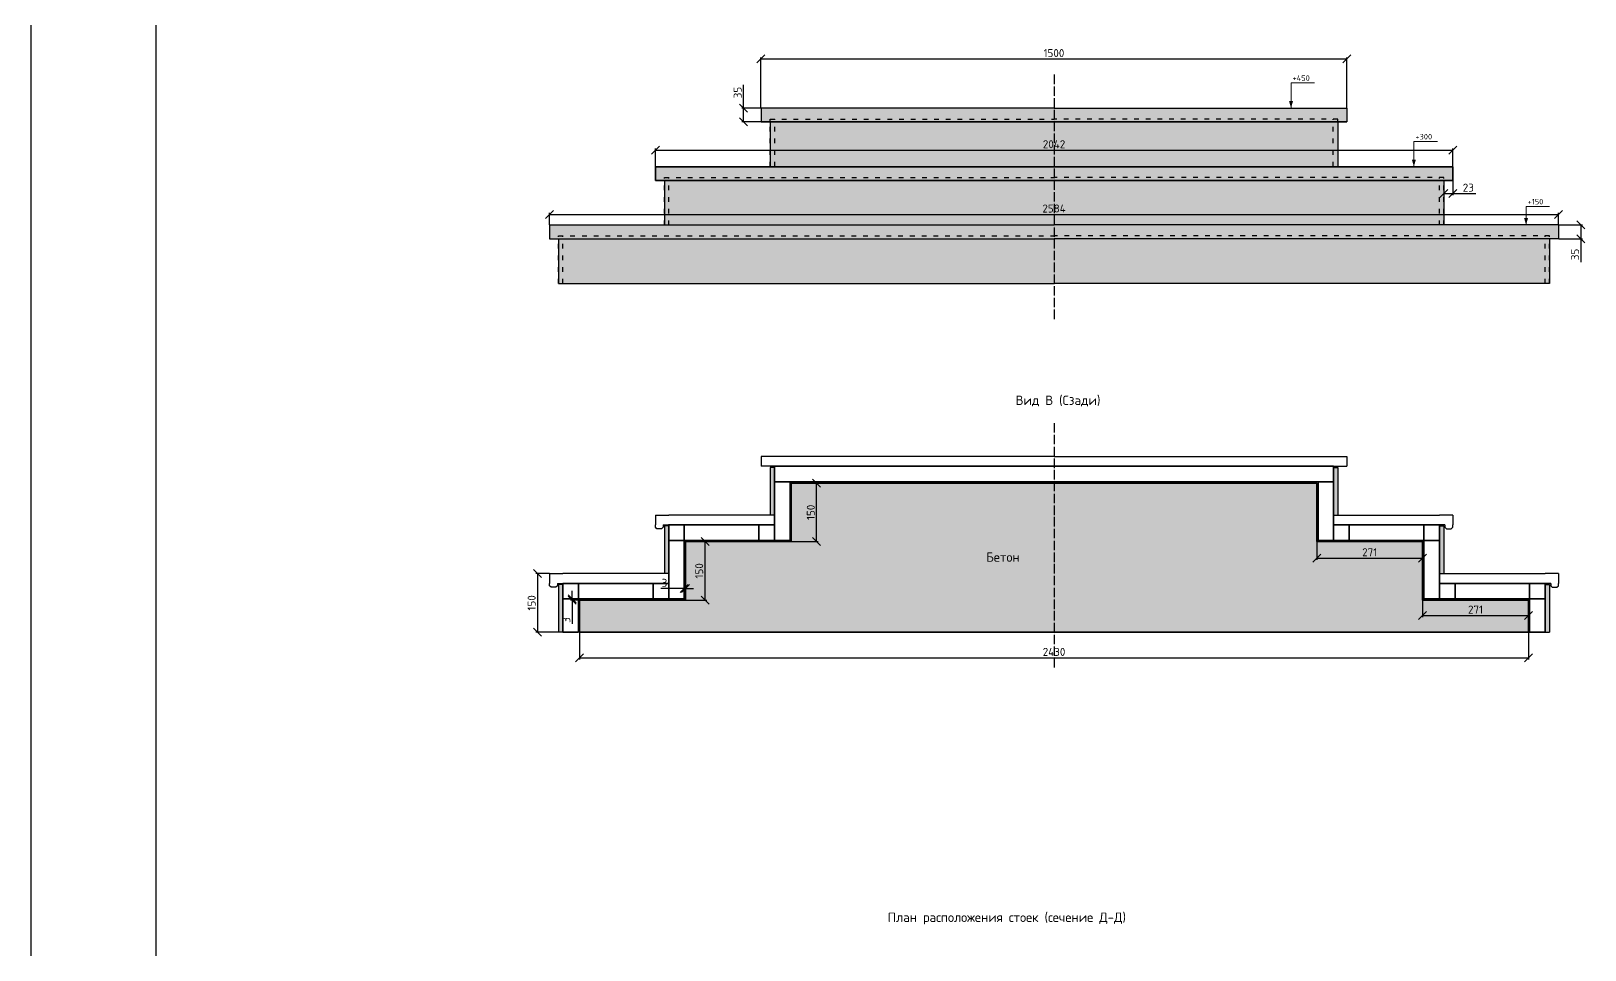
# Model space of a CAD drawing. Header units: millimetres. Extents: x 63961 to 279437, y 165795 to 374915.
# Drawn here: x 156061 to 160040, y 184315 to 186669 of the extents above; entities that cross this region are included whole.
import ezdxf

# ---------------------------------------------------------------- set-up
doc = ezdxf.new("R2010")
doc.units = ezdxf.units.MM
doc.linetypes.add('ACAD_ISO03W100', pattern=[30, 12, -18])
doc.linetypes.add('ACAD_ISO04W100', pattern=[30, 24, -3, 0, -3])
for name, color, linetype, lineweight in [('Бетон', 7, 'Continuous', 35), ('Профиль 40x40', 220, 'Continuous', 35), ('Размеры', 150, 'Continuous', 0), ('Стойки 40x40', 7, 'Continuous', 35), ('Ступень СМ305', 52, 'Continuous', 30)]:
    doc.layers.add(name, color=color, linetype=linetype, lineweight=lineweight)
for name, color, linetype in [('Доска МПК 11х145х3000', 32, 'Continuous'), ('Доска невидимый', 32, 'ACAD_ISO03W100'), ('Заливка ступени', 52, 'Continuous'), ('Оси', 120, 'ACAD_ISO04W100'), ('Рамка', 7, 'Continuous')]:
    doc.layers.add(name, color=color, linetype=linetype)
doc.styles.get("Standard").update_dxf_attribs({"font": 'isocpeur.ttf'})
doc.dimstyles.new('Копия Аннотативный', dxfattribs={"dimscale": 0, "dimtxt": 20.5, "dimasz": 20.5, "dimexe": 4.25, "dimexo": 0.625, "dimgap": 4.625, "dimtad": 1, "dimtxsty": 'Standard', "dimblk": 'OBLIQUE', "dimcen": 20.5, "dimclrd": 256, "dimclrt": 256, "dimadec": 0, "dimazin": 0, "dimtfac": 1, "dimtmove": 0, "dimatfit": 3, "dimfxl": 1, "dimtfillclr": 4, "dimarcsym": 0})

# ---------------------------------------------------------------- blocks, each defined once
blk = doc.blocks.new('_Oblique')
at = {"color": 0, "linetype": 'ByBlock', "lineweight": -2}
blk.add_line((-0.5, -0.5), (0.5, 0.5), dxfattribs=at)
blk = doc.blocks.new('*D1472')
at = {"layer": 'Defpoints', "color": 0, "transparency": 16777216}
for p in [(159678.8, 186286.2), (159701.8, 186286.2), (159701.8, 186252.3)]:
    blk.add_point(p, dxfattribs=at)
at = {"layer": 'Размеры', "color": 0, "lineweight": -2, "transparency": 16777216}
for p, q in [((159678.8, 186285.5), (159678.8, 186248.1)), ((159701.8, 186285.5), (159701.8, 186248.1))]:
    blk.add_line(p, q, dxfattribs=at)
at = {"layer": 'Размеры', "lineweight": -2, "transparency": 16777216}
for p, q in [((159678.8, 186252.3), (159701.8, 186252.3)), ((159701.8, 186252.3), (159761.3, 186252.3))]:
    blk.add_line(p, q, dxfattribs=at)
at = {"layer": 'Размеры', "lineweight": -2, "transparency": 16777216, "xscale": 20.5, "yscale": 20.5, "zscale": 20.5, "rotation": 180}
blk.add_blockref('_Oblique', (159678.8, 186252.3), dxfattribs=at)
at = {"layer": 'Размеры', "lineweight": -2, "transparency": 16777216, "xscale": 20.5, "yscale": 20.5, "zscale": 20.5}
blk.add_blockref('_Oblique', (159701.8, 186252.3), dxfattribs=at)
at = {"layer": 'Размеры', "transparency": 16777216, "insert": (159741.8, 186267.4), "char_height": 20.5, "attachment_point": 5}
blk.add_mtext('23', dxfattribs=at)
blk = doc.blocks.new('*D1473')
at = {"layer": 'Defpoints', "color": 0, "transparency": 16777216}
for p in [(159972.8, 186171.8), (159972.8, 186136.2), (160030.2, 186136.2)]:
    blk.add_point(p, dxfattribs=at)
at = {"layer": 'Размеры', "color": 0, "lineweight": -2, "transparency": 16777216}
for p, q in [((159973.5, 186171.8), (160034.4, 186171.8)), ((159973.5, 186136.2), (160034.4, 186136.2))]:
    blk.add_line(p, q, dxfattribs=at)
at = {"layer": 'Размеры', "lineweight": -2, "transparency": 16777216}
for p, q in [((160030.2, 186171.8), (160030.2, 186136.2)), ((160030.2, 186136.2), (160030.2, 186076.9))]:
    blk.add_line(p, q, dxfattribs=at)
at = {"layer": 'Размеры', "lineweight": -2, "transparency": 16777216, "xscale": 20.5, "yscale": 20.5, "zscale": 20.5}
for p, rotation in [((160030.2, 186171.8), 90), ((160030.2, 186136.2), 270)]:
    blk.add_blockref('_Oblique', p, dxfattribs=dict(at, rotation=rotation))
at = {"layer": 'Размеры', "transparency": 16777216, "insert": (160015.1, 186096.3), "char_height": 20.5, "attachment_point": 5, "rotation": 90}
blk.add_mtext('35', dxfattribs=at)
blk = doc.blocks.new('*D1474')
at = {"layer": 'Defpoints', "color": 0, "transparency": 16777216}
for p in [(157885.6, 186471.2), (157930.8, 186471.2), (157953.8, 186436.2)]:
    blk.add_point(p, dxfattribs=at)
at = {"layer": 'Размеры', "lineweight": -2, "transparency": 16777216}
for p, q in [((157885.6, 186471.2), (157885.6, 186530.4)), ((157885.6, 186436.2), (157885.6, 186471.2))]:
    blk.add_line(p, q, dxfattribs=at)
at = {"layer": 'Размеры', "color": 0, "lineweight": -2, "transparency": 16777216}
for p, q in [((157930.2, 186471.2), (157881.3, 186471.2)), ((157953.2, 186436.2), (157881.3, 186436.2))]:
    blk.add_line(p, q, dxfattribs=at)
at = {"layer": 'Размеры', "lineweight": -2, "transparency": 16777216, "xscale": 20.5, "yscale": 20.5, "zscale": 20.5}
for p, rotation in [((157885.6, 186471.2), 90), ((157885.6, 186436.2), 270)]:
    blk.add_blockref('_Oblique', p, dxfattribs=dict(at, rotation=rotation))
at = {"layer": 'Размеры', "transparency": 16777216, "insert": (157870.5, 186511), "char_height": 20.5, "attachment_point": 5, "rotation": 90}
blk.add_mtext('35', dxfattribs=at)
blk = doc.blocks.new('*D1475')
at = {"layer": 'Defpoints', "color": 0, "transparency": 16777216}
for p in [(159430.8, 186597), (157930.2, 186471.2), (159430.8, 186471.2)]:
    blk.add_point(p, dxfattribs=at)
at = {"layer": 'Размеры', "color": 0, "lineweight": -2, "transparency": 16777216}
for p, q in [((157930.2, 186471.8), (157930.2, 186601.2)), ((159430.8, 186471.8), (159430.8, 186601.2))]:
    blk.add_line(p, q, dxfattribs=at)
at = {"layer": 'Размеры', "lineweight": -2, "transparency": 16777216}
blk.add_line((157930.2, 186597), (159430.8, 186597), dxfattribs=at)
at = {"layer": 'Размеры', "lineweight": -2, "transparency": 16777216, "xscale": 20.5, "yscale": 20.5, "zscale": 20.5, "rotation": 180}
blk.add_blockref('_Oblique', (157930.2, 186597), dxfattribs=at)
at = {"layer": 'Размеры', "lineweight": -2, "transparency": 16777216, "xscale": 20.5, "yscale": 20.5, "zscale": 20.5}
blk.add_blockref('_Oblique', (159430.8, 186597), dxfattribs=at)
at = {"layer": 'Размеры', "transparency": 16777216, "insert": (158680.5, 186612.1), "char_height": 20.5, "attachment_point": 5}
blk.add_mtext('1500', dxfattribs=at)
blk = doc.blocks.new('*D1476')
at = {"layer": 'Defpoints', "color": 0, "transparency": 16777216}
for p in [(159701.8, 186363.5), (157659.8, 186321.2), (159701.8, 186321.2)]:
    blk.add_point(p, dxfattribs=at)
at = {"layer": 'Размеры', "color": 0, "lineweight": -2, "transparency": 16777216}
for p, q in [((157659.8, 186321.8), (157659.8, 186367.8)), ((159701.8, 186321.8), (159701.8, 186367.8))]:
    blk.add_line(p, q, dxfattribs=at)
at = {"layer": 'Размеры', "lineweight": -2, "transparency": 16777216}
blk.add_line((157659.8, 186363.5), (159701.8, 186363.5), dxfattribs=at)
at = {"layer": 'Размеры', "lineweight": -2, "transparency": 16777216, "xscale": 20.5, "yscale": 20.5, "zscale": 20.5, "rotation": 180}
blk.add_blockref('_Oblique', (157659.8, 186363.5), dxfattribs=at)
at = {"layer": 'Размеры', "lineweight": -2, "transparency": 16777216, "xscale": 20.5, "yscale": 20.5, "zscale": 20.5}
blk.add_blockref('_Oblique', (159701.8, 186363.5), dxfattribs=at)
at = {"layer": 'Размеры', "transparency": 16777216, "insert": (158680.8, 186378.6), "char_height": 20.5, "attachment_point": 5}
blk.add_mtext('2042', dxfattribs=at)
blk = doc.blocks.new('*D1477')
at = {"layer": 'Defpoints', "color": 0, "transparency": 16777216}
for p in [(157388.8, 186171.8), (159972.8, 186198.9), (159972.8, 186171.8)]:
    blk.add_point(p, dxfattribs=at)
at = {"layer": 'Размеры', "color": 0, "lineweight": -2, "transparency": 16777216}
for p, q in [((157388.8, 186172.5), (157388.8, 186203.2)), ((159972.8, 186172.5), (159972.8, 186203.2))]:
    blk.add_line(p, q, dxfattribs=at)
at = {"layer": 'Размеры', "lineweight": -2, "transparency": 16777216}
blk.add_line((157388.8, 186198.9), (159972.8, 186198.9), dxfattribs=at)
at = {"layer": 'Размеры', "lineweight": -2, "transparency": 16777216, "xscale": 20.5, "yscale": 20.5, "zscale": 20.5, "rotation": 180}
blk.add_blockref('_Oblique', (157388.8, 186198.9), dxfattribs=at)
at = {"layer": 'Размеры', "lineweight": -2, "transparency": 16777216, "xscale": 20.5, "yscale": 20.5, "zscale": 20.5}
blk.add_blockref('_Oblique', (159972.8, 186198.9), dxfattribs=at)
at = {"layer": 'Размеры', "transparency": 16777216, "insert": (158680.8, 186214), "char_height": 20.5, "attachment_point": 5}
blk.add_mtext('2584', dxfattribs=at)
blk = doc.blocks.new('Носик')
at = {"layer": 'Ступень СМ305'}
for p, q in [((141436.5, 185428.8), (141402.5, 185428.8)), ((141436.5, 185428.8), (141436.5, 185403.8)), ((141416.5, 185403.8), (141402.5, 185403.8)), ((141416.5, 185403.8), (141402.5, 185403.8)), ((141416.5, 185403.8), (141416.5, 185397.8)), ((141416.5, 185397.8), (141420.5, 185393.8)), ((141420.5, 185393.8), (141432.5, 185393.8)), ((141432.5, 185393.8), (141436.5, 185397.8)), ((141436.5, 185397.8), (141436.5, 185403.8))]:
    blk.add_line(p, q, dxfattribs=at)
blk = doc.blocks.new('*D1548')
at = {"layer": 'Defpoints', "color": 0, "transparency": 16777216}
for p in [(157446.4, 185210.8), (157462.8, 185213.8), (157465.8, 185210.8)]:
    blk.add_point(p, dxfattribs=at)
at = {"layer": 'Размеры', "color": 0, "lineweight": -2, "transparency": 16777216}
for p, q in [((157462.2, 185213.8), (157442.2, 185213.8)), ((157465.2, 185210.8), (157442.2, 185210.8))]:
    blk.add_line(p, q, dxfattribs=at)
at = {"layer": 'Размеры', "lineweight": -2, "transparency": 16777216}
for p, q in [((157446.4, 185213.8), (157446.4, 185234.3)), ((157446.4, 185213.8), (157446.4, 185210.8)), ((157446.4, 185210.8), (157446.4, 185150.3))]:
    blk.add_line(p, q, dxfattribs=at)
at = {"layer": 'Размеры', "lineweight": -2, "transparency": 16777216, "xscale": 20.5, "yscale": 20.5, "zscale": 20.5}
for p, rotation in [((157446.4, 185213.8), 270), ((157446.4, 185210.8), 90)]:
    blk.add_blockref('_Oblique', p, dxfattribs=dict(at, rotation=rotation))
at = {"layer": 'Размеры', "transparency": 16777216, "insert": (157431.6, 185160), "char_height": 20.5, "attachment_point": 5, "rotation": 90}
blk.add_mtext('3', dxfattribs=at)
blk = doc.blocks.new('*D1549')
at = {"layer": 'Defpoints', "color": 0, "transparency": 16777216}
for p in [(157733.8, 185240.2), (157733.8, 185213.8), (157736.8, 185210.8)]:
    blk.add_point(p, dxfattribs=at)
at = {"layer": 'Размеры', "lineweight": -2, "transparency": 16777216}
for p, q in [((157733.8, 185240.2), (157673.3, 185240.2)), ((157736.8, 185240.2), (157733.8, 185240.2)), ((157736.8, 185240.2), (157757.3, 185240.2))]:
    blk.add_line(p, q, dxfattribs=at)
at = {"layer": 'Размеры', "color": 0, "lineweight": -2, "transparency": 16777216}
for p, q in [((157733.8, 185214.4), (157733.8, 185244.5)), ((157736.8, 185211.4), (157736.8, 185244.5))]:
    blk.add_line(p, q, dxfattribs=at)
at = {"layer": 'Размеры', "lineweight": -2, "transparency": 16777216, "xscale": 20.5, "yscale": 20.5, "zscale": 20.5}
blk.add_blockref('_Oblique', (157733.8, 185240.2), dxfattribs=at)
at = {"layer": 'Размеры', "lineweight": -2, "transparency": 16777216, "xscale": 20.5, "yscale": 20.5, "zscale": 20.5, "rotation": 180}
blk.add_blockref('_Oblique', (157736.8, 185240.2), dxfattribs=at)
at = {"layer": 'Размеры', "transparency": 16777216, "insert": (157683.1, 185255.1), "char_height": 20.5, "attachment_point": 5}
blk.add_mtext('3', dxfattribs=at)
blk = doc.blocks.new('*D1550')
at = {"layer": 'Defpoints', "color": 0, "transparency": 16777216}
for p in [(157465.8, 185129), (159895.8, 185129), (159895.8, 185063.3)]:
    blk.add_point(p, dxfattribs=at)
at = {"layer": 'Размеры', "color": 0, "lineweight": -2, "transparency": 16777216}
for p, q in [((157465.8, 185128.4), (157465.8, 185059)), ((159895.8, 185128.4), (159895.8, 185059))]:
    blk.add_line(p, q, dxfattribs=at)
at = {"layer": 'Размеры', "lineweight": -2, "transparency": 16777216}
blk.add_line((157465.8, 185063.3), (159895.8, 185063.3), dxfattribs=at)
at = {"layer": 'Размеры', "lineweight": -2, "transparency": 16777216, "xscale": 20.5, "yscale": 20.5, "zscale": 20.5, "rotation": 180}
blk.add_blockref('_Oblique', (157465.8, 185063.3), dxfattribs=at)
at = {"layer": 'Размеры', "lineweight": -2, "transparency": 16777216, "xscale": 20.5, "yscale": 20.5, "zscale": 20.5}
blk.add_blockref('_Oblique', (159895.8, 185063.3), dxfattribs=at)
at = {"layer": 'Размеры', "transparency": 16777216, "insert": (158680.8, 185078.2), "char_height": 20.5, "attachment_point": 5}
blk.add_mtext('2430', dxfattribs=at)
blk = doc.blocks.new('*D1551')
at = {"layer": 'Defpoints', "color": 0, "transparency": 16777216}
for p in [(159624.8, 185210.8), (159895.8, 185210.8), (159895.8, 185171.8)]:
    blk.add_point(p, dxfattribs=at)
at = {"layer": 'Размеры', "color": 0, "lineweight": -2, "transparency": 16777216}
for p, q in [((159624.8, 185210.1), (159624.8, 185167.5)), ((159895.8, 185210.1), (159895.8, 185167.5))]:
    blk.add_line(p, q, dxfattribs=at)
at = {"layer": 'Размеры', "lineweight": -2, "transparency": 16777216}
blk.add_line((159624.8, 185171.8), (159895.8, 185171.8), dxfattribs=at)
at = {"layer": 'Размеры', "lineweight": -2, "transparency": 16777216, "xscale": 20.5, "yscale": 20.5, "zscale": 20.5, "rotation": 180}
blk.add_blockref('_Oblique', (159624.8, 185171.8), dxfattribs=at)
at = {"layer": 'Размеры', "lineweight": -2, "transparency": 16777216, "xscale": 20.5, "yscale": 20.5, "zscale": 20.5}
blk.add_blockref('_Oblique', (159895.8, 185171.8), dxfattribs=at)
at = {"layer": 'Размеры', "transparency": 16777216, "insert": (159760.3, 185186.6), "char_height": 20.5, "attachment_point": 5}
blk.add_mtext('271', dxfattribs=at)
blk = doc.blocks.new('*D1552')
at = {"layer": 'Defpoints', "color": 0, "transparency": 16777216}
for p in [(159353.8, 185360.8), (159624.8, 185360.8), (159624.8, 185318.6)]:
    blk.add_point(p, dxfattribs=at)
at = {"layer": 'Размеры', "color": 0, "lineweight": -2, "transparency": 16777216}
for p, q in [((159353.8, 185360.1), (159353.8, 185314.4)), ((159624.8, 185360.1), (159624.8, 185314.4))]:
    blk.add_line(p, q, dxfattribs=at)
at = {"layer": 'Размеры', "lineweight": -2, "transparency": 16777216}
blk.add_line((159353.8, 185318.6), (159624.8, 185318.6), dxfattribs=at)
at = {"layer": 'Размеры', "lineweight": -2, "transparency": 16777216, "xscale": 20.5, "yscale": 20.5, "zscale": 20.5, "rotation": 180}
blk.add_blockref('_Oblique', (159353.8, 185318.6), dxfattribs=at)
at = {"layer": 'Размеры', "lineweight": -2, "transparency": 16777216, "xscale": 20.5, "yscale": 20.5, "zscale": 20.5}
blk.add_blockref('_Oblique', (159624.8, 185318.6), dxfattribs=at)
at = {"layer": 'Размеры', "transparency": 16777216, "insert": (159489.3, 185333.5), "char_height": 20.5, "attachment_point": 5}
blk.add_mtext('271', dxfattribs=at)
blk = doc.blocks.new('*D1553')
at = {"layer": 'Defpoints', "color": 0, "transparency": 16777216}
for p in [(158007.8, 185510.6), (158072.7, 185510.6), (158007.8, 185360.8)]:
    blk.add_point(p, dxfattribs=at)
at = {"layer": 'Размеры', "color": 0, "lineweight": -2, "transparency": 16777216}
for p, q in [((158008.5, 185510.6), (158077, 185510.6)), ((158008.5, 185360.8), (158077, 185360.8))]:
    blk.add_line(p, q, dxfattribs=at)
at = {"layer": 'Размеры', "lineweight": -2, "transparency": 16777216}
blk.add_line((158072.7, 185360.8), (158072.7, 185510.6), dxfattribs=at)
at = {"layer": 'Размеры', "lineweight": -2, "transparency": 16777216, "xscale": 20.5, "yscale": 20.5, "zscale": 20.5}
for p, rotation in [((158072.7, 185510.6), 90), ((158072.7, 185360.8), 270)]:
    blk.add_blockref('_Oblique', p, dxfattribs=dict(at, rotation=rotation))
at = {"layer": 'Размеры', "transparency": 16777216, "insert": (158057.8, 185435.7), "char_height": 20.5, "attachment_point": 5, "rotation": 90}
blk.add_mtext('150', dxfattribs=at)
blk = doc.blocks.new('*D1554')
at = {"layer": 'Defpoints', "color": 0, "transparency": 16777216}
for p in [(157736.8, 185360.8), (157786.9, 185360.8), (157736.8, 185210.8)]:
    blk.add_point(p, dxfattribs=at)
at = {"layer": 'Размеры', "color": 0, "lineweight": -2, "transparency": 16777216}
for p, q in [((157737.5, 185360.8), (157791.2, 185360.8)), ((157737.5, 185210.8), (157791.2, 185210.8))]:
    blk.add_line(p, q, dxfattribs=at)
at = {"layer": 'Размеры', "lineweight": -2, "transparency": 16777216}
blk.add_line((157786.9, 185210.8), (157786.9, 185360.8), dxfattribs=at)
at = {"layer": 'Размеры', "lineweight": -2, "transparency": 16777216, "xscale": 20.5, "yscale": 20.5, "zscale": 20.5}
for p, rotation in [((157786.9, 185360.8), 90), ((157786.9, 185210.8), 270)]:
    blk.add_blockref('_Oblique', p, dxfattribs=dict(at, rotation=rotation))
at = {"layer": 'Размеры', "transparency": 16777216, "insert": (157772, 185285.8), "char_height": 20.5, "attachment_point": 5, "rotation": 90}
blk.add_mtext('150', dxfattribs=at)
blk = doc.blocks.new('*D1557')
at = {"layer": 'Defpoints', "color": 0, "transparency": 16777216}
for p in [(157388.8, 185278.8), (157357.8, 185128.8), (157411.8, 185128.8)]:
    blk.add_point(p, dxfattribs=at)
at = {"layer": 'Размеры', "color": 0, "lineweight": -2, "transparency": 16777216}
for p, q in [((157388.2, 185278.8), (157353.5, 185278.8)), ((157411.2, 185128.8), (157353.5, 185128.8))]:
    blk.add_line(p, q, dxfattribs=at)
at = {"layer": 'Размеры', "lineweight": -2, "transparency": 16777216}
blk.add_line((157357.8, 185278.8), (157357.8, 185128.8), dxfattribs=at)
at = {"layer": 'Размеры', "lineweight": -2, "transparency": 16777216, "xscale": 20.5, "yscale": 20.5, "zscale": 20.5}
for p, rotation in [((157357.8, 185278.8), 90), ((157357.8, 185128.8), 270)]:
    blk.add_blockref('_Oblique', p, dxfattribs=dict(at, rotation=rotation))
at = {"layer": 'Размеры', "transparency": 16777216, "insert": (157342.9, 185203.8), "char_height": 20.5, "attachment_point": 5, "rotation": 90}
blk.add_mtext('150', dxfattribs=at)

msp = doc.modelspace()

# ---------------------------------------------------------------- hatches: boundary and pattern name
at = {"layer": 'Заливка ступени', "true_color": 0xf8f6b0}
h = msp.add_hatch(color=51, dxfattribs=at)
h.dxf.hatch_style = 1
h.paths.add_polyline_path([(157930.845, 186471.155), (158680.845, 186471.155), (158680.845, 186436.155), (157930.845, 186436.155)])
h.paths.add_polyline_path([(157659.845, 186321.156), (158680.845, 186321.155), (158680.845, 186286.155), (157659.845, 186286.155)])
h.paths.add_polyline_path([(157388.845, 186171.838), (158680.845, 186171.838), (158680.845, 186136.155), (157388.845, 186136.155)])
h = msp.add_hatch(color=51, dxfattribs=at)
h.dxf.hatch_style = 1
h.paths.add_polyline_path([(159430.845, 186471.155), (158680.845, 186471.155), (158680.845, 186436.155), (159430.845, 186436.155)])
h.paths.add_polyline_path([(159701.845, 186321.156), (158680.845, 186321.155), (158680.845, 186286.155), (159701.845, 186286.155)])
h.paths.add_polyline_path([(159972.845, 186171.838), (158680.845, 186171.838), (158680.845, 186136.155), (159972.845, 186136.155)])
at = {"layer": 'Заливка ступени', "true_color": 0xfff5e1}
h = msp.add_hatch(color=7, dxfattribs=at)
h.dxf.hatch_style = 1
h.paths.add_polyline_path([(157682.845, 186286.155), (158680.845, 186286.155), (158680.845, 186171.838), (157682.845, 186171.838)])
h.paths.add_polyline_path([(157953.845, 186436.155), (158680.845, 186436.155), (158680.845, 186321.156), (157953.845, 186321.156)])
h.paths.add_polyline_path([(157411.845, 186136.155), (158680.845, 186136.155), (158680.845, 186022.232), (157411.845, 186021.851)])
h = msp.add_hatch(color=7, dxfattribs=at)
h.dxf.hatch_style = 1
h.paths.add_polyline_path([(159678.845, 186286.155), (158680.845, 186286.155), (158680.845, 186171.838), (159678.845, 186171.838)])
h.paths.add_polyline_path([(159407.845, 186436.155), (158680.845, 186436.155), (158680.845, 186321.156), (159407.845, 186321.156)])
h.paths.add_polyline_path([(159949.845, 186136.155), (158680.845, 186136.155), (158680.845, 186022.232), (159949.845, 186021.851)])
h = msp.add_hatch(color=7, dxfattribs=at)
h.dxf.hatch_style = 1
h.paths.add_polyline_path([(157953.845, 185550.767), (157964.845, 185550.767), (157964.845, 185513.617), (157964.845, 185428.766), (157953.845, 185428.766)])
h.paths.add_polyline_path([(157682.845, 185400.765), (157693.845, 185400.765), (157693.845, 185363.763), (157694.091, 185363.763), (157694.002, 185278.765), (157682.845, 185278.765)])
h.paths.add_polyline_path([(157411.845, 185250.765), (157422.845, 185250.765), (157422.845, 185213.763), (157422.845, 185128.997), (157411.845, 185128.997)])
h = msp.add_hatch(color=7, dxfattribs=at)
h.dxf.hatch_style = 1
h.paths.add_polyline_path([(159407.845, 185550.767), (159396.845, 185550.767), (159396.845, 185513.617), (159396.845, 185428.766), (159407.845, 185428.766)])
h.paths.add_polyline_path([(159678.845, 185400.765), (159667.845, 185400.765), (159667.845, 185363.763), (159667.599, 185363.763), (159667.688, 185278.765), (159678.845, 185278.765)])
h.paths.add_polyline_path([(159949.845, 185250.765), (159938.845, 185250.765), (159938.845, 185213.763), (159938.845, 185128.997), (159949.845, 185128.997)])
at = {"layer": 'Заливка ступени', "true_color": 0xc7c8ca, "transparency": 33554559}
h = msp.add_hatch(color=9, dxfattribs=at)
h.dxf.hatch_style = 1
h.paths.add_polyline_path([(158680.845, 185510.617), (158007.845, 185510.617), (158007.845, 185360.764), (157736.845, 185360.763), (157736.845, 185210.763), (157465.845, 185210.763), (157465.845, 185128.997), (158680.845, 185128.997)])
h.paths.add_polyline_path([(159624.845, 185360.763), (159353.845, 185360.764), (159353.845, 185510.617), (158680.845, 185510.617), (158680.845, 185128.997), (159895.845, 185128.997), (159895.845, 185210.763), (159624.845, 185210.763)])
h.paths.add_polyline_path([(158081.407, 185411.091), (158081.407, 185460.291), (158032.207, 185460.291), (158032.207, 185411.091)], flags=24)
h.paths.add_polyline_path([(157795.607, 185261.163), (157795.607, 185310.363), (157746.407, 185310.363), (157746.407, 185261.163)], flags=24)
h.paths.add_polyline_path([(158498.373, 185293.445), (158601.573, 185293.445), (158601.573, 185351.045), (158498.373, 185351.045)], flags=24)
h.paths.add_polyline_path([(159735.745, 185163.069), (159784.945, 185163.069), (159784.945, 185212.269), (159735.745, 185212.269)], flags=24)
h.paths.add_polyline_path([(159464.745, 185309.945), (159513.945, 185309.945), (159513.945, 185359.145), (159464.745, 185359.145)], flags=24)

# ---------------------------------------------------------------- linework, layer by layer
at = {"layer": 'Бетон'}
for p, q in [((158680.845, 185510.617), (158007.845, 185510.617)), ((158007.845, 185510.617), (158007.845, 185360.764)), ((158680.845, 185510.617), (159353.845, 185510.617)), ((159353.845, 185510.617), (159353.845, 185360.764)), ((158007.845, 185360.764), (157736.845, 185360.763)), ((157736.845, 185360.763), (157736.845, 185210.763)), ((159353.845, 185360.764), (159624.845, 185360.763)), ((159624.845, 185360.763), (159624.845, 185210.763)), ((157736.845, 185210.763), (157465.845, 185210.763)), ((157465.845, 185210.763), (157465.845, 185128.997)), ((159624.845, 185210.763), (159895.845, 185210.763)), ((159895.845, 185210.763), (159895.845, 185128.997)), ((157465.845, 185128.997), (158680.845, 185128.997)), ((159895.845, 185128.997), (158680.845, 185128.997))]:
    msp.add_line(p, q, dxfattribs=at)
at = {"layer": 'Доска МПК 11х145х3000'}
for p, q in [((157953.845, 186436.155), (157953.845, 186321.156)), ((159407.845, 186436.155), (159407.845, 186321.156)), ((157682.845, 186286.155), (157682.845, 186171.838)), ((159678.845, 186286.155), (159678.845, 186171.838)), ((157411.845, 186136.155), (157411.845, 186021.851)), ((159949.845, 186136.155), (159949.845, 186021.851)), ((157411.845, 186021.851), (158680.845, 186022.232)), ((159949.845, 186021.851), (158680.845, 186022.232)), ((157953.845, 185550.767), (157953.845, 185428.299)), ((157964.845, 185550.767), (157953.845, 185550.767)), ((159396.845, 185550.767), (159407.845, 185550.767)), ((159407.845, 185550.767), (159407.845, 185428.299)), ((157682.845, 185400.765), (157682.845, 185278.765)), ((157693.845, 185400.765), (157682.845, 185400.765)), ((159667.845, 185400.765), (159678.845, 185400.765)), ((159678.845, 185400.765), (159678.845, 185278.765)), ((157411.845, 185250.765), (157411.845, 185128.765)), ((157422.845, 185250.765), (157411.845, 185250.765)), ((159938.845, 185250.765), (159949.845, 185250.765)), ((159949.845, 185250.765), (159949.845, 185128.765)), ((157422.845, 185128.997), (157411.845, 185128.997)), ((159938.845, 185128.997), (159949.845, 185128.997))]:
    msp.add_line(p, q, dxfattribs=at)
at = {"layer": 'Доска невидимый'}
for p, q in [((157953.845, 186443.155), (158680.845, 186443.155)), ((157953.845, 186321.155), (157953.845, 186443.155)), ((157953.845, 186321.155), (157953.845, 186443.155)), ((157953.845, 186436.155), (157953.845, 186443.155)), ((157965.845, 186321.155), (157965.845, 186443.155)), ((159407.845, 186443.155), (158680.845, 186443.155)), ((159395.845, 186321.155), (159395.845, 186443.155)), ((159407.845, 186436.155), (159407.845, 186443.155)), ((157953.845, 186436.155), (157953.845, 186321.155)), ((159407.845, 186436.155), (159407.845, 186321.155)), ((157682.845, 186293.155), (158680.845, 186293.155)), ((157682.845, 186171.155), (157682.845, 186293.155)), ((157693.845, 186171.155), (157693.845, 186293.155)), ((157693.845, 186171.155), (157693.845, 186293.155)), ((159678.845, 186293.155), (158680.845, 186293.155)), ((159667.845, 186171.155), (159667.845, 186293.155)), ((159667.845, 186171.155), (159667.845, 186293.155)), ((159678.845, 186171.155), (159678.845, 186293.155)), ((157411.845, 186143.837), (158680.845, 186143.837)), ((157411.845, 186021.837), (157411.845, 186143.837)), ((157422.845, 186021.837), (157422.845, 186143.837)), ((157422.845, 186021.837), (157422.845, 186143.837)), ((159949.845, 186143.837), (158680.845, 186143.837)), ((159938.845, 186021.837), (159938.845, 186143.837)), ((159949.845, 186021.837), (159949.845, 186143.837))]:
    msp.add_line(p, q, dxfattribs=at)
at = {"layer": 'Оси'}
for p, q in [((158680.845, 186556.902), (158680.845, 185930.062)), ((158680.845, 185664.045), (158680.845, 185037.206))]:
    msp.add_line(p, q, dxfattribs=at)
at = {"layer": 'Профиль 40x40'}
for points in [[(158680.845, 185553.765), (157964.845, 185553.765), (157964.845, 185513.617), (158680.845, 185513.617)], [(158680.845, 185553.765), (159396.845, 185553.765), (159396.845, 185513.617), (158680.845, 185513.617)]]:
    msp.add_lwpolyline(points, dxfattribs=at)
for points in [[(157733.845, 185403.763), (157693.845, 185403.763), (157693.845, 185363.763), (157733.845, 185363.763)], [(157924.845, 185403.763), (157733.845, 185403.763), (157733.845, 185363.763), (157924.845, 185363.763)], [(157964.845, 185403.764), (157924.845, 185403.764), (157924.845, 185363.764), (157964.845, 185363.764)], [(159396.845, 185403.764), (159436.845, 185403.764), (159436.845, 185363.764), (159396.845, 185363.764)], [(159436.845, 185403.763), (159627.845, 185403.763), (159627.845, 185363.763), (159436.845, 185363.763)], [(159627.845, 185403.763), (159667.845, 185403.763), (159667.845, 185363.763), (159627.845, 185363.763)], [(157462.845, 185253.763), (157422.845, 185253.763), (157422.845, 185213.763), (157462.845, 185213.763)], [(157653.845, 185253.763), (157462.845, 185253.763), (157462.845, 185213.763), (157653.845, 185213.763)], [(157693.845, 185253.763), (157653.845, 185253.763), (157653.845, 185213.763), (157693.845, 185213.763)], [(159667.845, 185253.763), (159707.845, 185253.763), (159707.845, 185213.763), (159667.845, 185213.763)], [(159707.845, 185253.763), (159898.845, 185253.763), (159898.845, 185213.763), (159707.845, 185213.763)], [(159898.845, 185253.763), (159938.845, 185253.763), (159938.845, 185213.763), (159898.845, 185213.763)]]:
    msp.add_lwpolyline(points, close=True, dxfattribs=at)
at = {"layer": 'Размеры'}
for p, q in [((159287.732, 186471.155), (159287.732, 186535.835)), ((159287.732, 186535.835), (159347.907, 186535.835)), ((159602.369, 186321.156), (159602.369, 186385.835)), ((159602.369, 186385.835), (159662.544, 186385.835)), ((159889.681, 186171.838), (159889.681, 186219.419)), ((159889.681, 186219.419), (159949.856, 186219.419))]:
    msp.add_line(p, q, dxfattribs=at)
for points in [[(159287.732, 186471.155, 0, 10, 0), (159287.732, 186488.961, 10, 10, 0)], [(159602.369, 186321.156, 0, 10, 0), (159602.369, 186338.961, 10, 10, 0)], [(159889.681, 186171.838, 0, 10, 0), (159889.681, 186189.644, 10, 10, 0)]]:
    msp.add_lwpolyline(points, format="xyseb", dxfattribs=at)
at = {"layer": 'Рамка'}
for p, q in [((156060.856, 179109.48), (156060.856, 188613.48)), ((156380.856, 179189.48), (156380.856, 188533.48))]:
    msp.add_line(p, q, dxfattribs=at)
at = {"layer": 'Стойки 40x40'}
for p, q in [((158004.845, 185363.764), (157733.845, 185363.763)), ((157733.845, 185363.763), (157733.845, 185213.763)), ((159356.845, 185363.764), (159627.845, 185363.763)), ((159627.845, 185363.763), (159627.845, 185213.763)), ((157733.845, 185213.763), (157462.845, 185213.763)), ((157462.845, 185213.763), (157462.845, 185128.997)), ((159627.845, 185213.763), (159898.845, 185213.763)), ((159898.845, 185213.763), (159898.845, 185128.997))]:
    msp.add_line(p, q, dxfattribs=at)
for points in [[(158004.845, 185513.617), (157964.845, 185513.617), (157964.845, 185363.764), (158004.845, 185363.764)], [(159356.845, 185513.617), (159396.845, 185513.617), (159396.845, 185363.764), (159356.845, 185363.764)], [(157693.845, 185363.763), (157733.845, 185363.763), (157733.845, 185213.763), (157693.845, 185213.763)], [(159667.845, 185363.763), (159627.845, 185363.763), (159627.845, 185213.763), (159667.845, 185213.763)], [(157462.845, 185213.763), (157422.845, 185213.763), (157422.845, 185128.997), (157462.845, 185128.997)], [(159898.845, 185213.763), (159938.845, 185213.763), (159938.845, 185128.997), (159898.845, 185128.997)]]:
    msp.add_lwpolyline(points, close=True, dxfattribs=at)
at = {"layer": 'Ступень СМ305'}
for p, q in [((157930.845, 186471.156), (157930.845, 186436.155)), ((158680.845, 186471.155), (157930.845, 186471.155)), ((157930.845, 186471.155), (157930.845, 186436.155)), ((158680.845, 186471.155), (159430.845, 186471.155)), ((159430.845, 186471.156), (159430.845, 186436.155)), ((159430.845, 186471.155), (159430.845, 186436.155)), ((157930.845, 186436.155), (158680.845, 186436.155)), ((158680.845, 186436.155), (157930.845, 186436.155)), ((159430.845, 186436.155), (158680.845, 186436.155)), ((158680.845, 186436.155), (159430.845, 186436.155)), ((157659.845, 186286.155), (157659.845, 186321.156)), ((157659.845, 186321.156), (158680.845, 186321.155)), ((158680.845, 186321.156), (157659.845, 186321.156)), ((157659.845, 186321.156), (157659.845, 186286.155)), ((157659.845, 186286.155), (158680.845, 186286.155)), ((158680.845, 186286.155), (157659.845, 186286.155)), ((159701.845, 186321.156), (158680.845, 186321.155)), ((158680.845, 186321.156), (159701.845, 186321.156)), ((159701.845, 186286.155), (158680.845, 186286.155)), ((158680.845, 186286.155), (159701.845, 186286.155)), ((159701.845, 186286.155), (159701.845, 186321.156)), ((159701.845, 186321.156), (159701.845, 186286.155)), ((157388.845, 186171.838), (158680.845, 186171.838)), ((157388.845, 186171.838), (157388.845, 186136.155)), ((159972.845, 186171.838), (158680.845, 186171.838)), ((159972.845, 186171.838), (159972.845, 186136.155)), ((157388.845, 186136.155), (158680.845, 186136.155)), ((159972.845, 186136.155), (158680.845, 186136.155)), ((158680.845, 185578.763), (157930.845, 185578.763)), ((157930.845, 185578.763), (157930.845, 185553.765)), ((158680.845, 185578.763), (159430.845, 185578.763)), ((159430.845, 185578.763), (159430.845, 185553.765)), ((157964.845, 185553.765), (157930.845, 185553.765)), ((159396.845, 185553.765), (159430.845, 185553.765)), ((157964.845, 185428.766), (157693.845, 185428.766)), ((159396.845, 185428.766), (159667.845, 185428.766)), ((157693.845, 185278.765), (157422.845, 185278.765)), ((159667.845, 185278.765), (159938.845, 185278.765)), ((157733.845, 185243.298), (157733.965, 185243.298)), ((159627.845, 185243.298), (159627.725, 185243.298))]:
    msp.add_line(p, q, dxfattribs=at)

# ---------------------------------------------------------------- block references
at = {"layer": 'Ступень СМ305', "xscale": -1}
for p in [(299096.324, 0), (298825.324, -150)]:
    msp.add_blockref('Носик', p, dxfattribs=at)
at = {"layer": 'Ступень СМ305'}
for p in [(18265.366, 0), (18536.366, -150)]:
    msp.add_blockref('Носик', p, dxfattribs=at)

# ---------------------------------------------------------------- texts
at = {"layer": 'Бетон', "insert": (158506.773, 185333.045), "char_height": 24, "attachment_point": 1}
msp.add_mtext_dynamic_manual_height_columns('{\\fISOCPEUR|b0|i0|c204|p34;Бетон}', width=100.62657, gutter_width=5235.303, heights=[0], dxfattribs=at)
at = {"layer": 'Размеры'}
for s, p in [('+450', (159291.603, 186540.958)), ('+300', (159606.24, 186390.958)), ('+150', (159893.552, 186224.542))]:
    msp.add_text(s, height=14, dxfattribs=at).set_placement(p)
at = {"layer": 'Размеры', "color": 7}
msp.add_text('Вид В (Сзади)', height=24, dxfattribs=at).set_placement((158582.313, 185710.716))
at = {"layer": 'Размеры', "color": 7, "ltscale": 1.5, "insert": (158865.04, 184410.409), "char_height": 24, "attachment_point": 3}
msp.add_mtext('\\A1;План расположения стоек (сечение Д-Д)', dxfattribs=at)

# ---------------------------------------------------------------- dimensions: what is measured, and where the dimension line sits
at = {"layer": 'Размеры'}
dim = msp.add_linear_dim(base=(159430.845, 186596.97), p1=(157930.22, 186471.155), p2=(159430.845, 186471.156), text='1500', dimstyle='Копия Аннотативный', dxfattribs=at)
dim.commit()
dim.dimension.update_dxf_attribs({"geometry": '*D1475', "text_midpoint": (158680.533, 186596.97), "dimtype": 160})
for base, p1, p2, picture, middle in [((157885.57, 186471.155), (157953.845, 186436.155), (157930.845, 186471.155), '*D1474', (157870.471, 186511.033)), ((157786.907, 185360.763), (157736.845, 185210.763), (157736.845, 185360.763), '*D1554', (157772.032, 185285.763)), ((157357.779, 185128.765), (157388.845, 185278.761), (157411.845, 185128.765), '*D1557', (157342.904, 185203.763)), ((157446.445, 185210.763), (157462.845, 185213.763), (157465.845, 185210.763), '*D1548', (157431.57, 185160.013))]:
    dim = msp.add_linear_dim(base=base, p1=p1, p2=p2, angle=90, dimstyle='Копия Аннотативный', dxfattribs=at)
    dim.commit()
    dim.dimension.update_dxf_attribs({"geometry": picture, "text_midpoint": middle})
for base, p1, p2, picture, middle in [((159701.845, 186363.515), (157659.845, 186321.156), (159701.845, 186321.156), '*D1476', (158680.845, 186378.607)), ((159701.845, 186252.324), (159678.845, 186286.155), (159701.845, 186286.155), '*D1472', (159741.828, 186267.423)), ((159972.845, 186198.929), (157388.845, 186171.838), (159972.845, 186171.838), '*D1477', (158680.845, 186214.02)), ((159624.845, 185318.645), (159353.845, 185360.764), (159624.845, 185360.763), '*D1552', (159489.345, 185333.52)), ((157733.845, 185240.21), (157736.845, 185210.763), (157733.845, 185213.763), '*D1549', (157683.095, 185255.085)), ((159895.845, 185171.769), (159624.845, 185210.763), (159895.845, 185210.763), '*D1551', (159760.345, 185186.644)), ((159895.845, 185063.286), (157465.845, 185128.997), (159895.845, 185128.997), '*D1550', (158680.845, 185078.161))]:
    dim = msp.add_linear_dim(base=base, p1=p1, p2=p2, dimstyle='Копия Аннотативный', dxfattribs=at)
    dim.commit()
    dim.dimension.update_dxf_attribs({"geometry": picture, "text_midpoint": middle})
for base, p1, p2, text, picture, middle in [((160030.161, 186136.155), (159972.845, 186171.838), (159972.845, 186136.155), '35', '*D1473', (160015.063, 186096.277)), ((158072.707, 185510.617), (158007.845, 185360.764), (158007.845, 185510.617), '150', '*D1553', (158057.832, 185435.691))]:
    dim = msp.add_linear_dim(base=base, p1=p1, p2=p2, angle=90, text=text, dimstyle='Копия Аннотативный', dxfattribs=at)
    dim.commit()
    dim.dimension.update_dxf_attribs({"geometry": picture, "text_midpoint": middle})

doc.saveas('drawing.dxf')
